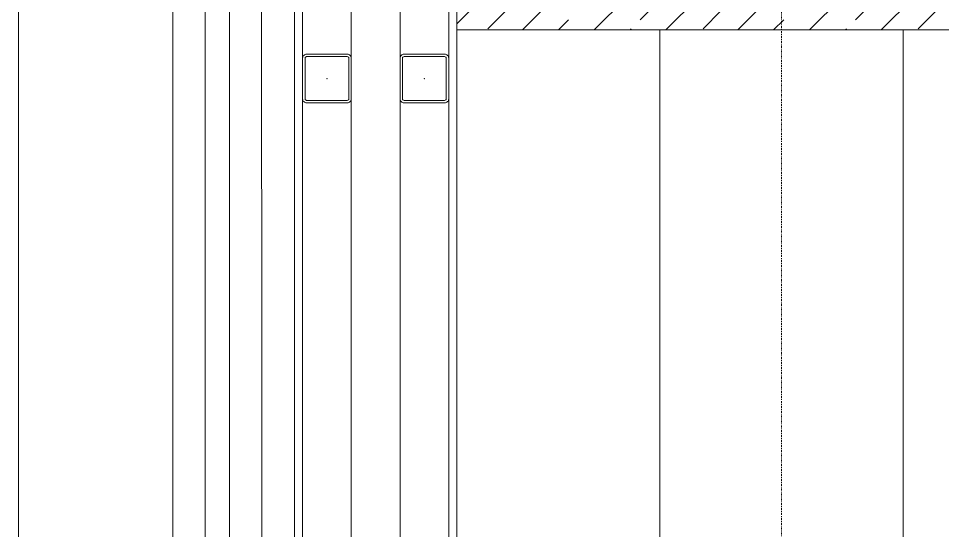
# Model space of a CAD drawing. Extents: x -1439 to 23780, y -1362 to 4476.
# Drawn here: x 7073.5 to 7187.3, y 1883.3 to 1946.4 of the extents above; entities that cross this region are included whole.
import ezdxf

# ---------------------------------------------------------------- set-up
doc = ezdxf.new("R2010")
doc.units = 0
doc.header["$MEASUREMENT"] = 0
for name, pattern in [('Audi$0$DASHDOT2', [0.5, 0.25, -0.125, 0, -0.125]), ('Audi$0$DOT2', [0.125, 0, -0.125]), ('Audi$0$HIDDEN', [0.375, 0.25, -0.125])]:
    doc.linetypes.add(name, pattern=pattern)
doc.layers.get('0').update_dxf_attribs({"color": 9, "lineweight": 9})
for name, color, linetype, lineweight in [('Audi$0$01', 8, 'Continuous', 9), ('Audi$0$06D', 8, 'Continuous', 9), ('Audi$0$09W', 8, 'Continuous', 9), ('Audi$0$10', 8, 'Continuous', 9), ('Audi$0$11', 8, 'Continuous', 9), ('Audi$0$20', 8, 'Audi$0$DOT2', 9), ('Audi$0$24', 8, 'Audi$0$DASHDOT2', 9), ('Audi$0$33', 8, 'Audi$0$BATTING', 9)]:
    doc.layers.add(name, color=color, linetype=linetype, lineweight=lineweight)
doc.linetypes.add('Audi$0$BATTING', pattern='A,0.0001,-0.1,[134,ltypeshp.shx,S=0.1,R=0,X=-0.1,Y=0],-0.2,[134,ltypeshp.shx,S=0.1,R=180,X=0.1,Y=0],-0.1', length=0.4001)

# ---------------------------------------------------------------- blocks, each defined once
blk = doc.blocks.new('Audi$0$p-kolon_80x80')
at = {"layer": 'Audi$0$09W'}
h = blk.add_hatch(dxfattribs=at)
h.set_pattern_fill('ANSI33', color=256, scale=25, style=0)
h.set_pattern_definition([(45, (-1222.5, -385), (-4.419417, 4.419417), []), (45, (-1218.0806, -385), (-4.419417, 4.419417), [3.125, -1.5625])])
h.paths.add_polyline_path([(-40, -40), (40, -40), (40, 40), (-40, 40)])
blk.add_lwpolyline([(-40, -40), (40, -40), (40, 40), (-40, 40)], close=True)
blk = doc.blocks.new('Audi$0$prf-60x60')
for points in [[(-2.5, -6), (2.5, -6, 0.414214), (3, -5.5), (3, -0.5, 0.414214), (2.5, 0), (-2.5, 0, 0.414214), (-3, -0.5), (-3, -5.5, 0.414214)], [(-2.5, -5.7), (2.5, -5.7, 0.414214), (2.7, -5.5), (2.7, -0.5, 0.414214), (2.5, -0.3), (-2.5, -0.3, 0.414214), (-2.7, -0.5), (-2.7, -5.5, 0.414214)]]:
    blk.add_lwpolyline(points, format="xyb", close=True)
at = {"color": 252}
blk.add_point((0, -3), dxfattribs=at)

msp = doc.modelspace()

# ---------------------------------------------------------------- linework, layer by layer
at = {"layer": 'Audi$0$06D'}
for points in [[(7092.5, 1823.47), (7092.5, 2840), (7985.67, 2840)], [(7107.5, 1825), (7099.5, 1825), (7099.5, 2833), (7980, 2833), (7980, 2825)], [(7114.5, 2390), (7114.5, 1826)], [(7120.5, 1826), (7120.5, 2390)], [(7152.5, 1845), (7152.5, 1945)], [(7182.5, 1845), (7182.5, 1945)]]:
    msp.add_lwpolyline(points, dxfattribs=at)
at = {"layer": 'Audi$0$10'}
msp.add_line((7073.5, 861.68), (7073.5, 2859), dxfattribs=at)
at = {"layer": 'Audi$0$10', "const_width": 0.1}
msp.add_lwpolyline([(7096.5, 1818.19), (7096.5, 2836), (7980, 2836)], dxfattribs=at)
at = {"layer": 'Audi$0$11'}
for points in [[(7107.5, 2390), (7107.5, 2390), (7107.5, 1825), (7127.5, 1825), (7127.5, 2390)], [(7108.5, 2390), (7108.5, 1826), (7126.5, 1826), (7126.5, 2390)]]:
    msp.add_lwpolyline(points, dxfattribs=at)
at = {"layer": 'Audi$0$20', "linetype": 'Audi$0$HIDDEN', "lineweight": 0}
msp.add_lwpolyline([(7129.5, 979.76, -0.152644), (10705.5, 2076.19, -0.10573)], format="xyb", dxfattribs=at)
at = {"layer": 'Audi$0$24'}
msp.add_lwpolyline([(7167.5, 195), (7167.5, 4035)], dxfattribs=at)
at = {"layer": 'Audi$0$33', "ltscale": 0.4}
msp.add_lwpolyline([(7980, 2829), (7103.29, 2829), (7103.46, 1825)], dxfattribs=at)

# ---------------------------------------------------------------- block references
at = {"layer": 'Audi$0$01'}
msp.add_blockref('Audi$0$p-kolon_80x80', (7167.5, 1985), dxfattribs=at)
at = {"layer": 'Audi$0$10'}
for p in [(7111.5, 1942), (7123.5, 1942)]:
    msp.add_blockref('Audi$0$prf-60x60', p, dxfattribs=at)

doc.saveas('drawing.dxf')
